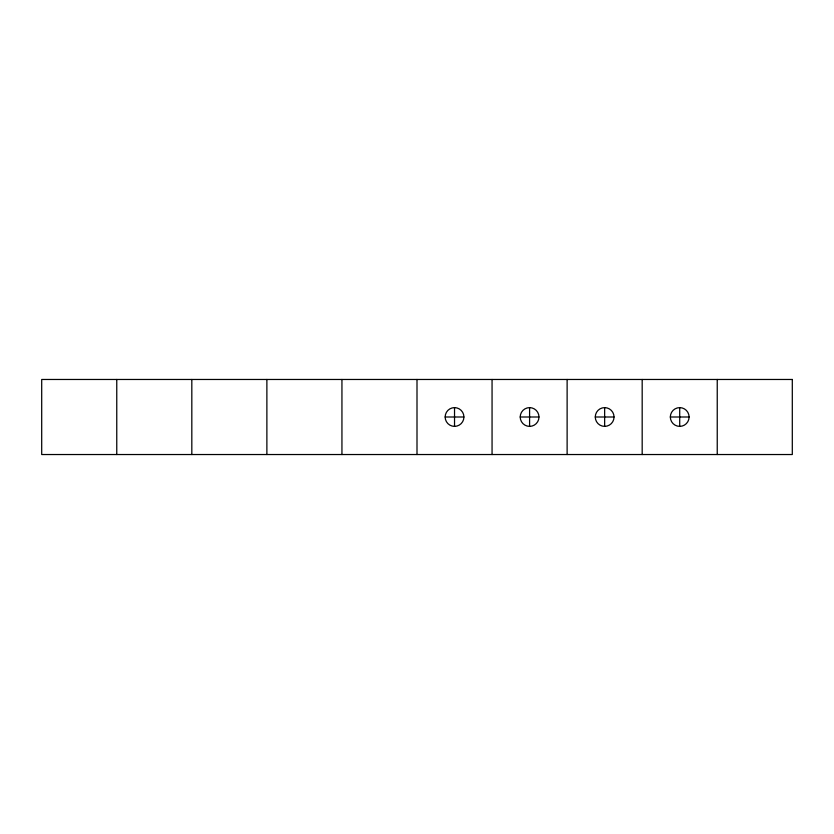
<?xml version="1.0" encoding="UTF-8"?>
<svg xmlns="http://www.w3.org/2000/svg" width="834" height="834" viewBox="0 0 834 834"><rect width="100%" height="100%" fill="white"/><g stroke="black" fill="none" stroke-linecap="round" stroke-linejoin="round"><path stroke-width="1.25" d="M445.147 417L463.912 417A9.383 9.383 0 0 0 449.839 408.879A9.383 9.383 0 0 0 449.839 425.121A9.383 9.383 0 0 0 463.912 417M520.207 417L538.972 417A9.383 9.383 0 0 1 524.899 425.121A9.383 9.383 0 0 1 524.899 408.879A9.383 9.383 0 0 1 538.972 417M595.268 417L614.033 417A9.383 9.383 0 0 1 599.959 425.121A9.383 9.383 0 0 1 599.959 408.879A9.383 9.383 0 0 1 614.033 417M670.327 417L689.092 417A9.383 9.383 0 0 1 675.019 425.121A9.383 9.383 0 0 1 675.019 408.879A9.383 9.383 0 0 1 689.092 417M717.24 379.47L717.24 454.53M679.71 407.618L679.71 426.382M642.18 379.47L642.18 454.53M604.65 407.618L604.65 426.382M567.12 379.47L567.12 454.53M529.59 407.618L529.59 426.382M492.06 379.47L492.06 454.53M454.53 407.618L454.53 426.382M417 379.47L417 454.53M341.94 379.47L341.94 454.53M266.88 379.47L266.88 454.53M191.82 379.47L191.82 454.53M116.76 379.47L116.76 454.53M792.3 379.47L41.7 379.47L41.7 454.53L792.3 454.53L792.3 379.47"/></g></svg>
